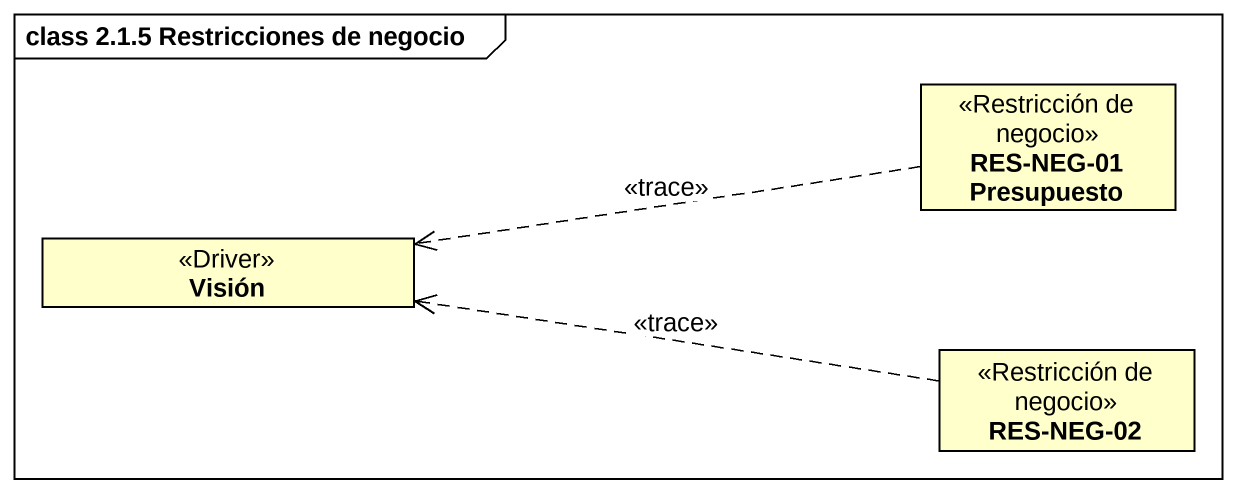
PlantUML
@startuml
mainframe class 2.1.5 Restricciones de negocio
hide circle
hide empty members
class "RES-NEG-01 Presupuesto" as RES_NEG_01_Presupuesto <<Restricción de negocio>>
class Visión <<Driver>>
class "RES-NEG-02" as RES_NEG_02 <<Restricción de negocio>>
RES_NEG_01_Presupuesto .left.> Visión : <<trace>>
RES_NEG_02 .left.> Visión : <<trace>>
@enduml
